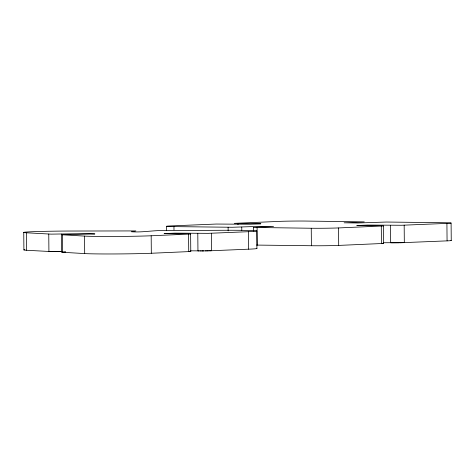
<?xml version="1.0" encoding="UTF-8"?>
<svg xmlns="http://www.w3.org/2000/svg" width="475" height="475" viewBox="0 0 475 475"><rect width="100%" height="100%" fill="white"/><g stroke="black" fill="none" stroke-linecap="round" stroke-linejoin="round"><path stroke-width="0.71" d="M256.589 245.082L311.398 245.735A19.433 0.511 -0.5 0 0 338.699 245.415L383.533 243.443L383.088 243.378M52.066 251.625L26.653 250.272L26.499 232.792L51.175 234.133L88.403 233.575L94.869 233.943L61.726 234.751L84.538 236.105A38.873 1.015 -0.5 0 0 115.051 236.467A38.873 1.015 -0.5 0 0 151.175 235.772L190.665 234.027L164.136 233.593L174.978 233.136L208.133 233.35L248.413 231.699L248.567 249.185L210.983 250.758M65.502 252.005L61.881 252.237L84.692 253.585A38.873 1.015 -0.5 0 0 115.205 253.953A38.873 1.015 -0.5 0 0 151.323 253.258L190.819 251.513L189.24 251.667M446.916 223.393A19.433 0.511 -0.5 0 0 443.703 222.704L386.323 222.039L357.841 222.977L344.114 222.811L364.266 221.873L306.417 221.065A19.433 0.511 -0.5 0 0 279.122 221.386L234.282 223.357L260.858 223.79L250.022 224.248L216.244 224.046L170.745 225.922A19.433 0.511 -0.5 0 0 173.957 226.611L232.287 227.27L259.819 226.343L273.553 226.504L253.401 227.442L311.25 228.249A19.433 0.511 -0.5 0 0 338.544 227.929L383.378 225.958L356.802 225.524L367.638 225.067L401.417 225.269L446.916 223.393L447.07 240.873L399.606 242.79M381.288 226.136L381.443 243.622L383.533 243.443L383.028 243.372M209.92 250.794L211.126 250.752M65.657 251.999L61.881 252.237L62.569 252.326L62.415 234.84M210.615 250.77L202.267 250.907M208.715 250.824L209.131 250.812M207.403 250.853L207.848 250.842M61.103 251.584L56.371 251.637M206.494 250.865L206.952 250.859M398.905 242.802L391.263 242.832M205.105 250.883L205.568 250.877M203.698 250.901L202.742 250.907M202.57 250.907L190.588 250.806M55.902 251.637L54.981 251.643M201.329 250.913L200.414 250.913M54.536 251.637L53.681 251.637M53.259 251.637L52.452 251.631M199.156 250.907L197.95 250.895L197.796 233.409M383.295 242.737L404.32 242.666L404.172 225.18M51.371 251.619L61.542 251.578L61.388 234.092M50.979 251.607L50.344 251.596M49.946 251.584L48.919 251.542L48.765 234.062M451.096 223.03L451.25 240.516M390.521 225.34L390.676 242.826M383.343 225.987L383.497 243.473M338.544 227.929L338.699 245.415M311.25 228.249L311.398 245.735M257.094 227.602L257.248 245.088M256.767 231.01L256.916 248.49M253.436 227.412L253.466 231.058M241.757 227.098L241.787 230.375M237.981 223.517L237.987 224.61M228.113 227.258L228.143 230.903M211.446 233.249L211.601 250.735M190.623 234.056L190.778 251.542M188.575 234.205L188.729 251.691M173.957 226.611L173.987 229.888M166.565 226.284L166.606 230.654M151.175 235.772L151.323 253.258M84.538 236.105L84.692 253.585M23.75 232.423L23.904 249.909M451.018 240.445A19.433 0.511 -0.5 0 1 447.07 240.873M256.239 248.3A38.873 1.015 -0.5 0 1 248.567 249.185M248.413 231.699A38.873 1.015 -0.5 0 0 223.499 230.28L164.13 230.571C153.217 230.25 142.536 232.578 131.605 231.758L135.898 230.921L68.216 231.04A38.873 1.015 -0.5 0 0 26.499 232.792M26.653 250.272A38.873 1.015 -0.5 0 1 24.837 249.69"/></g></svg>
